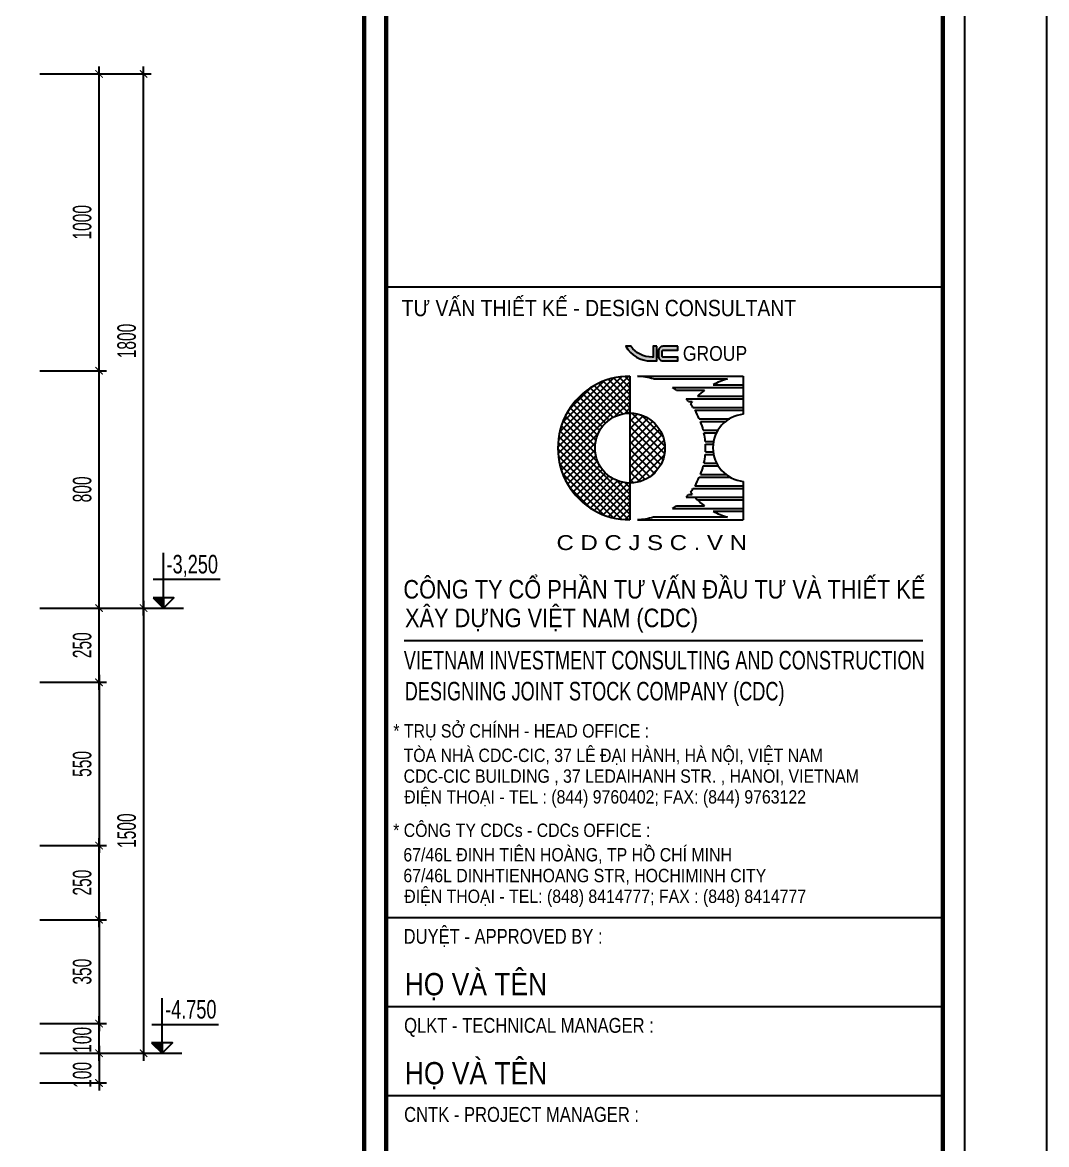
# Model space of a CAD drawing. Header units: metres. Extents: x 71 to 322128, y -14 to 304634.
# Drawn here: x 296799 to 300250, y 294120 to 297901 of the extents above; entities that cross this region are included whole.
import ezdxf
from ezdxf.enums import TextEntityAlignment as Align

# ---------------------------------------------------------------- set-up
doc = ezdxf.new("R2010")
doc.units = ezdxf.units.M
doc.header["$LTSCALE"] = 1000
doc.header["$MEASUREMENT"] = 0
doc.header["$PDMODE"] = 3
doc.layers.get('0').update_dxf_attribs({"linetype": 'CONTINUOUS'})
doc.layers.get('Defpoints').update_dxf_attribs({"linetype": 'CONTINUOUS'})
for name, color, linetype in [('CDC -TEXT KHUNG', 7, 'CONTINUOUS'), ('CDC-KHUNGTEN', 7, 'CONTINUOUS'), ('CDC.02.DIM', 1, 'CONTINUOUS'), ('CDC.06.TEXT', 2, 'CONTINUOUS'), ('CDC.11.NOTE', 8, 'CONTINUOUS'), ('KCS_CHI', 1, 'CONTINUOUS')]:
    doc.layers.add(name, color=color, linetype=linetype)
doc.styles.add('ARIAL', font='arial.ttf', dxfattribs={"width": 0.6})
doc.styles.add('KT CDC', font='arial.ttf', dxfattribs={"width": 0.85, "height": 200})
doc.dimstyles.new('25', dxfattribs={"dimscale": 25, "dimtxt": 2.5, "dimasz": 1, "dimexe": 1, "dimexo": 0, "dimgap": 1, "dimtad": 1, "dimdec": 0, "dimdsep": 46, "dimtxsty": 'ARIAL', "dimblk": 'ARCHTICK', "dimcen": 1, "dimdle": 1, "dimclrd": 1, "dimclre": 1, "dimclrt": 2, "dimadec": 0, "dimazin": 0, "dimtfac": 0.00072, "dimtdec": 0, "dimtix": 1, "dimtmove": 2, "dimatfit": 3, "dimldrblk": 'ARCHTICK', "dimfxl": 1, "dimtolj": 1, "dimarcsym": 0})

# ---------------------------------------------------------------- blocks, each defined once
blk = doc.blocks.new('_ArchTick')
at = {"color": 0, "linetype": 'ByBlock', "const_width": 0.15}
blk.add_lwpolyline([(-0.5, -0.5), (0.5, 0.5)], dxfattribs=at)
blk = doc.blocks.new('*D134')
at = {"layer": 'CDC.02.DIM', "color": 1, "lineweight": -2, "transparency": 16777216}
for p, q in [((297057.1, 294852.2), (297057.1, 295152.2)), ((296857.1, 295127.2), (297082.1, 295127.2)), ((296857.1, 294877.2), (297082.1, 294877.2))]:
    blk.add_line(p, q, dxfattribs=at)
at = {"layer": 'Defpoints', "color": 0, "transparency": 16777216}
for p in [(296857.1, 295127.2), (297057.1, 295127.2), (296857.1, 294877.2)]:
    blk.add_point(p, dxfattribs=at)
at = {"layer": 'CDC.02.DIM', "color": 1, "lineweight": -2, "transparency": 16777216, "xscale": 25, "yscale": 25, "zscale": 25}
for p, rotation in [((297057.1, 295127.2), 90), ((297057.1, 294877.2), 270)]:
    blk.add_blockref('_ArchTick', p, dxfattribs=dict(at, rotation=rotation))
at = {"layer": 'CDC.02.DIM', "color": 2, "transparency": 16777216, "insert": (297000.2, 295002.2), "char_height": 62.5, "attachment_point": 5, "rotation": 90, "style": 'ARIAL'}
blk.add_mtext('\\A1;250', dxfattribs=at)
blk = doc.blocks.new('*D135')
at = {"layer": 'CDC.02.DIM', "color": 1, "lineweight": -2, "transparency": 16777216}
for p, q in [((297057.1, 295652.2), (297057.1, 295952.2)), ((296857.1, 295927.2), (297082.1, 295927.2)), ((296857.1, 295677.2), (297082.1, 295677.2))]:
    blk.add_line(p, q, dxfattribs=at)
at = {"layer": 'Defpoints', "color": 0, "transparency": 16777216}
for p in [(296857.1, 295927.2), (297057.1, 295927.2), (296857.1, 295677.2)]:
    blk.add_point(p, dxfattribs=at)
at = {"layer": 'CDC.02.DIM', "color": 1, "lineweight": -2, "transparency": 16777216, "xscale": 25, "yscale": 25, "zscale": 25}
for p, rotation in [((297057.1, 295927.2), 90), ((297057.1, 295677.2), 270)]:
    blk.add_blockref('_ArchTick', p, dxfattribs=dict(at, rotation=rotation))
at = {"layer": 'CDC.02.DIM', "color": 2, "transparency": 16777216, "insert": (297000.2, 295802.2), "char_height": 62.5, "attachment_point": 5, "rotation": 90, "style": 'ARIAL'}
blk.add_mtext('\\A1;250', dxfattribs=at)
blk = doc.blocks.new('*D136')
at = {"layer": 'CDC.02.DIM', "color": 1, "lineweight": -2, "transparency": 16777216}
for p, q in [((297207.1, 295952.2), (297207.1, 294402.2)), ((296857.1, 295927.2), (297232.1, 295927.2)), ((296857.1, 294427.2), (297232.1, 294427.2))]:
    blk.add_line(p, q, dxfattribs=at)
at = {"layer": 'Defpoints', "color": 0, "transparency": 16777216}
for p in [(296857.1, 295927.2), (296857.1, 294427.2), (297207.1, 294427.2)]:
    blk.add_point(p, dxfattribs=at)
at = {"layer": 'CDC.02.DIM', "color": 1, "lineweight": -2, "transparency": 16777216, "xscale": 25, "yscale": 25, "zscale": 25}
for p, rotation in [((297207.1, 295927.2), 90), ((297207.1, 294427.2), 270)]:
    blk.add_blockref('_ArchTick', p, dxfattribs=dict(at, rotation=rotation))
at = {"layer": 'CDC.02.DIM', "color": 2, "transparency": 16777216, "insert": (297150.2, 295177.2), "char_height": 62.5, "attachment_point": 5, "rotation": 90, "style": 'ARIAL'}
blk.add_mtext('\\A1;1500', dxfattribs=at)
blk = doc.blocks.new('*D137')
at = {"layer": 'CDC.02.DIM', "color": 1, "lineweight": -2, "transparency": 16777216}
for p, q in [((296857.1, 295677.2), (297082.1, 295677.2)), ((297057.1, 295702.2), (297057.1, 295102.2)), ((296857.1, 295127.2), (297082.1, 295127.2))]:
    blk.add_line(p, q, dxfattribs=at)
at = {"layer": 'Defpoints', "color": 0, "transparency": 16777216}
for p in [(296857.1, 295677.2), (296857.1, 295127.2), (297057.1, 295127.2)]:
    blk.add_point(p, dxfattribs=at)
at = {"layer": 'CDC.02.DIM', "color": 1, "lineweight": -2, "transparency": 16777216, "xscale": 25, "yscale": 25, "zscale": 25}
for p, rotation in [((297057.1, 295677.2), 90), ((297057.1, 295127.2), 270)]:
    blk.add_blockref('_ArchTick', p, dxfattribs=dict(at, rotation=rotation))
at = {"layer": 'CDC.02.DIM', "color": 2, "transparency": 16777216, "insert": (297000.2, 295402.2), "char_height": 62.5, "attachment_point": 5, "rotation": 90, "style": 'ARIAL'}
blk.add_mtext('\\A1;550', dxfattribs=at)
blk = doc.blocks.new('*D138')
at = {"layer": 'CDC.02.DIM', "color": 1, "lineweight": -2, "transparency": 16777216}
for p, q in [((297057.1, 294902.2), (297057.1, 294502.2)), ((296857.1, 294877.2), (297082.1, 294877.2)), ((296857.1, 294527.2), (297082.1, 294527.2))]:
    blk.add_line(p, q, dxfattribs=at)
at = {"layer": 'Defpoints', "color": 0, "transparency": 16777216}
for p in [(296857.1, 294877.2), (296857.1, 294527.2), (297057.1, 294527.2)]:
    blk.add_point(p, dxfattribs=at)
at = {"layer": 'CDC.02.DIM', "color": 1, "lineweight": -2, "transparency": 16777216, "xscale": 25, "yscale": 25, "zscale": 25}
for p, rotation in [((297057.1, 294877.2), 90), ((297057.1, 294527.2), 270)]:
    blk.add_blockref('_ArchTick', p, dxfattribs=dict(at, rotation=rotation))
at = {"layer": 'CDC.02.DIM', "color": 2, "transparency": 16777216, "insert": (297000.2, 294702.2), "char_height": 62.5, "attachment_point": 5, "rotation": 90, "style": 'ARIAL'}
blk.add_mtext('\\A1;350', dxfattribs=at)
blk = doc.blocks.new('*D141')
at = {"layer": 'CDC.02.DIM', "color": 1, "lineweight": -2, "transparency": 16777216}
for p, q in [((296857.1, 294427.2), (297082.1, 294427.2)), ((297057.1, 294452.2), (297057.1, 294302.2)), ((296857.1, 294327.2), (297082.1, 294327.2))]:
    blk.add_line(p, q, dxfattribs=at)
at = {"layer": 'Defpoints', "color": 0, "transparency": 16777216}
for p in [(296857.1, 294427.2), (296857.1, 294327.2), (297057.1, 294327.2)]:
    blk.add_point(p, dxfattribs=at)
at = {"layer": 'CDC.02.DIM', "color": 1, "lineweight": -2, "transparency": 16777216, "xscale": 25, "yscale": 25, "zscale": 25}
for p, rotation in [((297057.1, 294427.2), 90), ((297057.1, 294327.2), 270)]:
    blk.add_blockref('_ArchTick', p, dxfattribs=dict(at, rotation=rotation))
at = {"layer": 'CDC.02.DIM', "color": 2, "transparency": 16777216, "insert": (297000.2, 294354.5), "char_height": 62.5, "attachment_point": 5, "rotation": 90, "style": 'ARIAL'}
blk.add_mtext('\\A1;100', dxfattribs=at)
blk = doc.blocks.new('*D142')
at = {"layer": 'CDC.02.DIM', "color": 1, "lineweight": -2, "transparency": 16777216}
for p, q in [((297057.1, 294402.2), (297057.1, 294552.2)), ((296857.1, 294527.2), (297082.1, 294527.2)), ((296857.1, 294427.2), (297082.1, 294427.2))]:
    blk.add_line(p, q, dxfattribs=at)
at = {"layer": 'Defpoints', "color": 0, "transparency": 16777216}
for p in [(296857.1, 294527.2), (297057.1, 294527.2), (296857.1, 294427.2)]:
    blk.add_point(p, dxfattribs=at)
at = {"layer": 'CDC.02.DIM', "color": 1, "lineweight": -2, "transparency": 16777216, "xscale": 25, "yscale": 25, "zscale": 25}
for p, rotation in [((297057.1, 294527.2), 90), ((297057.1, 294427.2), 270)]:
    blk.add_blockref('_ArchTick', p, dxfattribs=dict(at, rotation=rotation))
at = {"layer": 'CDC.02.DIM', "color": 2, "transparency": 16777216, "insert": (297000.2, 294472.5), "char_height": 62.5, "attachment_point": 5, "rotation": 90, "style": 'ARIAL'}
blk.add_mtext('\\A1;100', dxfattribs=at)
blk = doc.blocks.new('CAO DO')
at = {"layer": 'CDC.02.DIM'}
blk.add_hatch(color=256, dxfattribs=at).paths.add_polyline_path([(290812.8, 342704.6), (290777.8, 342704.6), (290812.8, 342669.6)])
for p, q in [((290812.8, 342704.6), (290812.8, 342855.9)), ((290778, 342767.1), (291003.1, 342767.1)), ((290812.8, 342704.6), (290812.8, 342669.6)), ((290745.6, 342669.6), (290880, 342669.6))]:
    blk.add_line(p, q, dxfattribs=at)
blk.add_lwpolyline([(290777.8, 342704.6), (290812.8, 342669.6), (290847.8, 342704.6), (290777.8, 342704.6)], dxfattribs=at)
blk = doc.blocks.new('CD')
at = {"layer": 'CDC.11.NOTE'}
blk.add_hatch(color=256, dxfattribs=at).paths.add_polyline_path([(290807.8, 341204.6), (290772.8, 341204.6), (290807.8, 341169.6)])
for p, q in [((290807.8, 341204.6), (290807.8, 341355.9)), ((290773, 341267.1), (290998.1, 341267.1)), ((290807.8, 341204.6), (290807.8, 341169.6)), ((290740.6, 341169.6), (290875, 341169.6))]:
    blk.add_line(p, q, dxfattribs=at)
blk.add_lwpolyline([(290772.8, 341204.6), (290807.8, 341169.6), (290842.8, 341204.6), (290772.8, 341204.6)], dxfattribs=at)
blk = doc.blocks.new('*D343')
at = {"layer": 'CDC.02.DIM', "color": 1, "lineweight": -2, "transparency": 16777216}
for p, q in [((297057.1, 295902.2), (297057.1, 296752.2)), ((296857.1, 296727.2), (297082.1, 296727.2)), ((296857.1, 295927.2), (297082.1, 295927.2))]:
    blk.add_line(p, q, dxfattribs=at)
at = {"layer": 'Defpoints', "color": 0, "transparency": 16777216}
for p in [(296857.1, 296727.2), (297057.1, 296727.2), (296857.1, 295927.2)]:
    blk.add_point(p, dxfattribs=at)
at = {"layer": 'CDC.02.DIM', "color": 1, "lineweight": -2, "transparency": 16777216, "xscale": 25, "yscale": 25, "zscale": 25}
for p, rotation in [((297057.1, 296727.2), 90), ((297057.1, 295927.2), 270)]:
    blk.add_blockref('_ArchTick', p, dxfattribs=dict(at, rotation=rotation))
at = {"layer": 'CDC.02.DIM', "color": 2, "transparency": 16777216, "insert": (297000.2, 296327.2), "char_height": 62.5, "attachment_point": 5, "rotation": 90, "style": 'ARIAL'}
blk.add_mtext('\\A1;800', dxfattribs=at)
blk = doc.blocks.new('*D344')
at = {"layer": 'CDC.02.DIM', "color": 1, "lineweight": -2, "transparency": 16777216}
for p, q in [((296857.1, 297727.2), (297082.1, 297727.2)), ((297057.1, 296702.2), (297057.1, 297752.2)), ((296857.1, 296727.2), (297082.1, 296727.2))]:
    blk.add_line(p, q, dxfattribs=at)
at = {"layer": 'Defpoints', "color": 0, "transparency": 16777216}
for p in [(296857.1, 297727.2), (297057.1, 297727.2), (296857.1, 296727.2)]:
    blk.add_point(p, dxfattribs=at)
at = {"layer": 'CDC.02.DIM', "color": 1, "lineweight": -2, "transparency": 16777216, "xscale": 25, "yscale": 25, "zscale": 25}
for p, rotation in [((297057.1, 297727.2), 90), ((297057.1, 296727.2), 270)]:
    blk.add_blockref('_ArchTick', p, dxfattribs=dict(at, rotation=rotation))
at = {"layer": 'CDC.02.DIM', "color": 2, "transparency": 16777216, "insert": (297000.2, 297227.2), "char_height": 62.5, "attachment_point": 5, "rotation": 90, "style": 'ARIAL'}
blk.add_mtext('\\A1;1000', dxfattribs=at)
blk = doc.blocks.new('*D345')
at = {"layer": 'CDC.02.DIM', "color": 1, "lineweight": -2, "transparency": 16777216}
for p, q in [((296857.1, 297727.2), (297232.1, 297727.2)), ((297207.1, 295902.2), (297207.1, 297752.2)), ((296857.1, 295927.2), (297232.1, 295927.2))]:
    blk.add_line(p, q, dxfattribs=at)
at = {"layer": 'Defpoints', "color": 0, "transparency": 16777216}
for p in [(296857.1, 297727.2), (297207.1, 297727.2), (296857.1, 295927.2)]:
    blk.add_point(p, dxfattribs=at)
at = {"layer": 'CDC.02.DIM', "color": 1, "lineweight": -2, "transparency": 16777216, "xscale": 25, "yscale": 25, "zscale": 25}
for p, rotation in [((297207.1, 297727.2), 90), ((297207.1, 295927.2), 270)]:
    blk.add_blockref('_ArchTick', p, dxfattribs=dict(at, rotation=rotation))
at = {"layer": 'CDC.02.DIM', "color": 2, "transparency": 16777216, "insert": (297150.2, 296827.2), "char_height": 62.5, "attachment_point": 5, "rotation": 90, "style": 'ARIAL'}
blk.add_mtext('\\A1;1800', dxfattribs=at)
blk = doc.blocks.new('LOGOmoi')
at = {"layer": 'CDC -TEXT KHUNG'}
h = blk.add_hatch(color=1, dxfattribs=at)
h.paths.add_polyline_path([(1.458, 5.453), (1.257, 5.453), (1.257, 4.876), (1.208, 4.876, -0.237912), (0.058, 5.453), (-0.203, 5.453, 0.272847), (1.139, 4.665), (1.458, 4.665)])
h.paths.add_polyline_path([(2.588, 5.453), (1.796, 5.453, 0.414214), (1.539, 5.196), (1.539, 4.922, 0.414214), (1.796, 4.665), (2.588, 4.665), (2.588, 4.866), (1.796, 4.866, -0.414214), (1.739, 4.922), (1.739, 5.196, -0.414214), (1.796, 5.253), (2.588, 5.253)])
h = blk.add_hatch(dxfattribs=at)
h.set_pattern_fill('ANSI37', color=102, scale=2.293939, angle=360, style=0)
h.set_pattern_definition([(45, (-2844.4439, 636.61023), (-0.178426552, 0.178426553), []), (135, (-2844.4439, 636.61023), (-0.178426552, -0.178426553), [])])
edge = h.paths.add_edge_path()
edge.add_arc((0.017, -0.003), 1.874, 90, 270)
edge.add_line((0.017, -1.876), (0.017, -3.844))
edge.add_line((0.017, -3.844), (-0.171, -3.839))
edge.add_line((-0.171, -3.839), (-0.36, -3.826))
edge.add_line((-0.36, -3.826), (-0.547, -3.803))
edge.add_line((-0.547, -3.803), (-0.733, -3.77))
edge.add_line((-0.733, -3.77), (-0.917, -3.729))
edge.add_line((-0.917, -3.729), (-1.099, -3.679))
edge.add_line((-1.099, -3.679), (-1.278, -3.619))
edge.add_line((-1.278, -3.619), (-1.454, -3.551))
edge.add_line((-1.454, -3.551), (-1.626, -3.475))
edge.add_line((-1.626, -3.475), (-1.795, -3.39))
edge.add_line((-1.795, -3.39), (-1.959, -3.297))
edge.add_line((-1.959, -3.297), (-2.119, -3.196))
edge.add_line((-2.119, -3.196), (-2.273, -3.088))
edge.add_line((-2.273, -3.088), (-2.422, -2.972))
edge.add_line((-2.422, -2.972), (-2.564, -2.848))
edge.add_line((-2.564, -2.848), (-2.701, -2.718))
edge.add_line((-2.701, -2.718), (-2.831, -2.582))
edge.add_line((-2.831, -2.582), (-2.954, -2.439))
edge.add_line((-2.954, -2.439), (-3.07, -2.29))
edge.add_line((-3.07, -2.29), (-3.179, -2.136))
edge.add_line((-3.179, -2.136), (-3.28, -1.976))
edge.add_line((-3.28, -1.976), (-3.373, -1.812))
edge.add_line((-3.373, -1.812), (-3.458, -1.644))
edge.add_line((-3.458, -1.644), (-3.534, -1.471))
edge.add_line((-3.534, -1.471), (-3.602, -1.295))
edge.add_line((-3.602, -1.295), (-3.661, -1.116))
edge.add_line((-3.661, -1.116), (-3.712, -0.934))
edge.add_line((-3.712, -0.934), (-3.753, -0.75))
edge.add_line((-3.753, -0.75), (-3.785, -0.564))
edge.add_line((-3.785, -0.564), (-3.808, -0.377))
edge.add_line((-3.808, -0.377), (-3.822, -0.189))
edge.add_line((-3.822, -0.189), (-3.827, 0))
edge.add_line((-3.827, 0), (-3.822, 0.189))
edge.add_line((-3.822, 0.189), (-3.808, 0.377))
edge.add_line((-3.808, 0.377), (-3.785, 0.564))
edge.add_line((-3.785, 0.564), (-3.753, 0.75))
edge.add_line((-3.753, 0.75), (-3.712, 0.934))
edge.add_line((-3.712, 0.934), (-3.661, 1.116))
edge.add_line((-3.661, 1.116), (-3.602, 1.295))
edge.add_line((-3.602, 1.295), (-3.534, 1.471))
edge.add_line((-3.534, 1.471), (-3.458, 1.644))
edge.add_line((-3.458, 1.644), (-3.373, 1.812))
edge.add_line((-3.373, 1.812), (-3.28, 1.976))
edge.add_line((-3.28, 1.976), (-3.179, 2.136))
edge.add_line((-3.179, 2.136), (-3.07, 2.29))
edge.add_line((-3.07, 2.29), (-2.954, 2.439))
edge.add_line((-2.954, 2.439), (-2.831, 2.582))
edge.add_line((-2.831, 2.582), (-2.701, 2.718))
edge.add_line((-2.701, 2.718), (-2.564, 2.848))
edge.add_line((-2.564, 2.848), (-2.422, 2.972))
edge.add_line((-2.422, 2.972), (-2.273, 3.088))
edge.add_line((-2.273, 3.088), (-2.119, 3.196))
edge.add_line((-2.119, 3.196), (-1.959, 3.297))
edge.add_line((-1.959, 3.297), (-1.795, 3.39))
edge.add_line((-1.795, 3.39), (-1.626, 3.475))
edge.add_line((-1.626, 3.475), (-1.454, 3.551))
edge.add_line((-1.454, 3.551), (-1.278, 3.619))
edge.add_line((-1.278, 3.619), (-1.099, 3.679))
edge.add_line((-1.099, 3.679), (-0.917, 3.729))
edge.add_line((-0.917, 3.729), (-0.733, 3.77))
edge.add_line((-0.733, 3.77), (-0.547, 3.803))
edge.add_line((-0.547, 3.803), (-0.36, 3.826))
edge.add_line((-0.36, 3.826), (-0.171, 3.839))
edge.add_line((-0.171, 3.839), (0.017, 3.844))
edge.add_line((0.017, 3.844), (0.017, 1.871))
h = blk.add_hatch(dxfattribs=at)
h.set_pattern_fill('ANSI37', color=1, scale=2.293939, angle=360, style=0)
h.set_pattern_definition([(45, (-486.53502, -144.21504), (-0.20275745, 0.20275745), []), (135, (-486.53502, -144.21504), (-0.20275745, -0.20275745), [])])
h.paths.add_polyline_path([(0.017, 1.871), (0.017, -1.812), (0.017, -1.876, 0.414214), (1.891, -0.003, 0.414214)])
at = {"layer": 'CDC -TEXT KHUNG', "color": 102}
for p, q in [((0.017, 3.844), (0.017, -1.812)), ((0.422, 3.849), (6.095, 3.849)), ((1.279, 3.701), (5.239, 3.701)), ((6.095, 3.849), (6.095, 1.812)), ((2.296, 3.242), (6.095, 3.242)), ((2.511, 3.093), (4.006, 3.093)), ((4.474, 3.39), (6.095, 3.39)), ((3.027, 2.634), (6.095, 2.634)), ((3.159, 2.485), (3.358, 2.485)), ((3.638, 2.782), (6.095, 2.782)), ((3.396, 2.175), (6.095, 2.175)), ((3.493, 2.026), (6.095, 2.026)), ((3.736, 1.567), (5.365, 1.567)), ((3.798, 1.418), (5.152, 1.418)), ((3.948, 0.959), (4.747, 0.959)), ((3.983, 0.81), (4.664, 0.81)), ((4.053, 0.351), (4.509, 0.351)), ((4.064, 0.203), (4.486, 0.203)), ((4.053, -0.351), (4.509, -0.351)), ((4.064, -0.203), (4.486, -0.203)), ((3.948, -0.959), (4.747, -0.959)), ((3.983, -0.81), (4.664, -0.81)), ((3.736, -1.567), (5.365, -1.567)), ((3.798, -1.418), (5.152, -1.418)), ((6.095, -1.788), (6.095, -3.844)), ((0.017, -1.812), (0.017, -3.844)), ((3.396, -2.175), (6.095, -2.175)), ((3.493, -2.026), (6.095, -2.026)), ((3.027, -2.634), (6.095, -2.634)), ((3.159, -2.485), (3.358, -2.485)), ((3.638, -2.782), (6.095, -2.782)), ((2.296, -3.242), (6.095, -3.242)), ((2.511, -3.093), (4.006, -3.093)), ((4.474, -3.39), (6.095, -3.39)), ((0.013, -3.844), (0.017, -3.844)), ((0.422, -3.844), (6.095, -3.844)), ((1.279, -3.696), (5.239, -3.696))]:
    blk.add_line(p, q, dxfattribs=at)
at = {"layer": 'CDC -TEXT KHUNG', "color": 1}
for points in [[(1.458, 5.453), (1.257, 5.453), (1.257, 4.876), (1.208, 4.876, -0.237912), (0.058, 5.453), (-0.203, 5.453, 0.272847), (1.139, 4.665), (1.458, 4.665)], [(2.588, 5.453), (1.796, 5.453, 0.414214), (1.539, 5.196), (1.539, 4.922, 0.414214), (1.796, 4.665), (2.588, 4.665), (2.588, 4.866), (1.796, 4.866, -0.414214), (1.739, 4.922), (1.739, 5.196, -0.414214), (1.796, 5.253), (2.588, 5.253)]]:
    blk.add_lwpolyline(points, format="xyb", close=True, dxfattribs=at)
at = {"layer": 'CDC -TEXT KHUNG', "color": 102}
blk.add_circle((0.017, -0.003), 1.874, dxfattribs=at)
blk.add_arc((0, 0), 3.849, 89.74488, 270.25512, dxfattribs=at)
at = {"layer": 'CDC -TEXT KHUNG', "color": 112}
blk.add_ellipse((0.22, 0), major_axis=(-2.722, 2.722), ratio=1, start_param=-1.064136, end_param=-0.838054, dxfattribs=at)
at = {"layer": 'CDC -TEXT KHUNG', "color": 102}
for centre, major_axis, start_param, end_param in [((6.298, 0), (2.722, 2.722), 1.064136, 1.278853), ((0.22, 0), (-2.722, 2.722), -1.423028, -1.355019), ((6.298, 0), (-2.722, 2.722), -0.147768, -0.022458), ((0.22, 0), (2.722, 2.722), 6.199614, 6.251308), ((6.298, 0), (-2.722, 2.722), 0.083571, 0.124553), ((0.22, 0), (-2.722, 2.722), 4.527318, 4.587836), ((0.22, 0), (-2.722, 2.722), 4.346177, 4.481253), ((6.275, 0.012), (1.279, 1.279), 0.884906, 3.827483), ((0.22, 0), (-2.722, 2.722), 4.178765, 4.304301), ((0.22, 0), (2.722, 2.722), 5.589142, 5.7099), ((0.22, 0), (2.722, 2.722), 5.445131, 5.550443), ((0.22, 0), (-2.722, 2.722), 3.714878, 3.835636), ((0.22, 0), (-2.722, 2.722), 3.549681, 3.675216), ((0.22, 0), (2.722, 2.722), 4.943525, 5.078601), ((0.22, 0), (2.722, 2.722), 4.836942, 4.89746), ((6.298, 0), (-2.722, 2.722), 1.446243, 1.487225), ((0.22, 0), (-2.722, 2.722), 3.17347, 3.225164), ((6.298, 0), (-2.722, 2.722), 1.538919, 1.718564), ((0.22, 0), (-2.722, 2.722), 2.925816, 2.993825), ((6.298, 0), (2.722, 2.722), 3.433536, 3.648253), ((0.22, 0.005), (2.722, 2.722), 3.979647, 4.205729)]:
    blk.add_ellipse(centre, major_axis=major_axis, ratio=1, start_param=start_param, end_param=end_param, dxfattribs=at)
at = {"layer": 'CDC -TEXT KHUNG', "color": 1, "style": 'KT CDC', "width": 0.85}
blk.add_text('GROUP', height=0.792, dxfattribs=at).set_placement((2.853, 4.674))
at = {"layer": 'CDC -TEXT KHUNG', "color": 102, "style": 'KT CDC', "width": 1.15}
blk.add_text('C D C J S C . V N', height=0.8, dxfattribs=at).set_placement((-3.921, -5.472))
blk = doc.blocks.new('KHUNG TEN')
at = {"layer": 'CDC-KHUNGTEN', "color": 6, "lineweight": 25}
for p, q in [((82700, 28900), (75200, 28900)), ((82700, 20400), (75200, 20400)), ((82700, 19200), (75200, 19200)), ((82700, 18000), (75200, 18000))]:
    blk.add_line(p, q, dxfattribs=at)
at = {"layer": 'CDC-KHUNGTEN', "color": 6}
blk.add_line((75439, 24136), (82433, 24136), dxfattribs=at)
at = {"layer": 'CDC-KHUNGTEN', "color": 8}
blk.add_lwpolyline([(75096, 1100), (83000, 1100), (83000, 58300), (3000, 58300), (3000, 1100), (75096, 1100)], dxfattribs=at)
at = {"layer": 'CDC-KHUNGTEN', "color": 255, "lineweight": 60}
blk.add_lwpolyline([(74900, 1400), (74900, 58000), (3300, 58000), (3300, 1400), (74900, 1400)], close=True, dxfattribs=at)
blk.add_lwpolyline([(75200, 1400), (82700, 1400), (82700, 58000), (75200, 58000), (75200, 1400)], dxfattribs=at)
at = {"layer": 'Defpoints', "color": 1, "ltscale": 0.2}
blk.add_lwpolyline([(0, 0), (0, 59400), (84100, 59400), (84100, 0), (0, 0)], close=True, dxfattribs=at)
at = {"layer": 'CDC-KHUNGTEN', "xscale": 251.3908497502836, "yscale": 251.3908497502836, "zscale": 251.3908497502836}
blk.add_blockref('LOGOmoi', (78480, 26732), dxfattribs=at)
at = {"layer": 'CDC -TEXT KHUNG', "style": 'KT CDC', "width": 0.85}
blk.add_text('TƯ VẤN THIẾT KẾ - DESIGN CONSULTANT', height=220, dxfattribs=at).set_placement((78066, 28509), align=Align.CENTER)
at = {"layer": 'CDC-KHUNGTEN', "color": 6}
for s, height, style, width, p in [('CÔNG TY CỔ PHẦN TƯ VẤN ÐẦU TƯ VÀ THIẾT KẾ', 250, 'KT CDC', 0.84, (75430, 24703)), ('XÂY DỰNG VIỆT NAM (CDC)', 250, 'KT CDC', 0.84, (75452, 24317)), ('VIETNAM INVESTMENT CONSULTING AND CONSTRUCTION ', 250, 'KT CDC', 0.7, (75436, 23747)), ('DESIGNING JOINT STOCK COMPANY (CDC)', 250, 'KT CDC', 0.7, (75448, 23330)), ('* TRỤ SỞ CHÍNH - HEAD OFFICE :', 180, 'KT CDC', 0.85, (75294, 22830)), ('TÒA NHÀ CDC-CIC, 37 LÊ ĐẠI HÀNH, HÀ NỘI, VIỆT NAM', 180, 'KT CDC', 0.85, (75433, 22500)), ('CDC-CIC BUILDING , 37 LEDAIHANH STR. , HANOI, VIETNAM', 180, 'KT CDC', 0.85, (75433, 22220)), ('ĐIỆN THOẠI - TEL : (844) 9760402; FAX: (844) 9763122', 180, 'KT CDC', 0.85, (75441, 21940)), ('* CÔNG TY CDCs - CDCs OFFICE :', 180, 'KT CDC', 0.85, (75292, 21490)), ('67/46L ĐINH TIÊN HOÀNG, TP HỒ CHÍ MINH', 180, 'KT CDC', 0.85, (75430, 21160)), ('67/46L DINHTIENHOANG STR, HOCHIMINH CITY', 180, 'KT CDC', 0.85, (75430, 20880)), ('ĐIỆN THOẠI - TEL: (848) 8414777; FAX : (848) 8414777', 180, 'KT CDC', 0.85, (75442, 20600)), ('DUYỆT - APPROVED BY :', 200, 'ARIAL', 0.8, (75433, 20050)), ('QLKT - TECHNICAL MANAGER :', 200, 'ARIAL', 0.8, (75440, 18850)), ('CNTK - PROJECT MANAGER :', 200, 'ARIAL', 0.8, (75440, 17650))]:
    blk.add_text(s, height=height, dxfattribs=dict(at, style=style, width=width)).set_placement(p)
at = {"layer": 'CDC-KHUNGTEN', "color": 7, "style": 'KT CDC', "width": 0.85}
for p in [(75448, 19356), (75450, 18156)]:
    blk.add_text('HỌ VÀ TÊN', height=300, dxfattribs=at).set_placement(p)

msp = doc.modelspace()

# ---------------------------------------------------------------- block references
at = {"layer": 'CDC.06.TEXT', "xscale": 0.2499999999982123, "yscale": 0.2499999999982123, "zscale": 0.2499999999982123}
msp.add_blockref('KHUNG TEN', (279225.1, 289783.7), dxfattribs=at)
at = {"layer": 'KCS_CHI'}
for name in ['CAO DO', 'CD']:
    msp.add_blockref(name, (6461.5, -46742.5), dxfattribs=at)

# ---------------------------------------------------------------- texts
at = {"layer": 'CDC.06.TEXT', "style": 'ARIAL', "width": 0.7}
for s, p in [('-3,250', (297371.1, 296075.4)), ('-4.750', (297366.1, 294575.4))]:
    msp.add_text(s, height=62.5, dxfattribs=at).set_placement(p, align=Align.MIDDLE_CENTER)

# ---------------------------------------------------------------- dimensions: what is measured, and where the dimension line sits
at = {"layer": 'CDC.02.DIM', "color": 6}
for base, p1, p2, picture, middle in [((297057.1, 297727.2), (296857.1, 296727.2), (296857.1, 297727.2), '*D344', (297000.2, 297227.2)), ((297207.1, 297727.2), (296857.1, 295927.2), (296857.1, 297727.2), '*D345', (297150.2, 296827.2)), ((297057.1, 296727.2), (296857.1, 295927.2), (296857.1, 296727.2), '*D343', (297000.2, 296327.2))]:
    dim = msp.add_linear_dim(base=base, p1=p1, p2=p2, angle=90, dimstyle='25', dxfattribs=at)
    dim.commit()
    dim.dimension.update_dxf_attribs({"geometry": picture, "text_midpoint": middle})
at = {"layer": 'CDC.02.DIM'}
for base, p1, p2, picture, middle in [((297057.1, 295927.2), (296857.1, 295677.2), (296857.1, 295927.2), '*D135', (297000.2, 295802.2)), ((297207.1, 294427.2), (296857.1, 295927.2), (296857.1, 294427.2), '*D136', (297150.2, 295177.2)), ((297057.1, 295127.2), (296857.1, 295677.2), (296857.1, 295127.2), '*D137', (297000.2, 295402.2)), ((297057.1, 295127.2), (296857.1, 294877.2), (296857.1, 295127.2), '*D134', (297000.2, 295002.2)), ((297057.1, 294527.2), (296857.1, 294877.2), (296857.1, 294527.2), '*D138', (297000.2, 294702.2))]:
    dim = msp.add_linear_dim(base=base, p1=p1, p2=p2, angle=90, dimstyle='25', dxfattribs=at)
    dim.commit()
    dim.dimension.update_dxf_attribs({"geometry": picture, "text_midpoint": middle})
for base, p2, picture, middle in [((297057.1, 294527.2), (296857.1, 294527.2), '*D142', (297000.2, 294472.5)), ((297057.1, 294327.2), (296857.1, 294327.2), '*D141', (297000.2, 294354.5))]:
    dim = msp.add_linear_dim(base=base, p1=(296857.1, 294427.2), p2=p2, angle=90, dimstyle='25', dxfattribs=at)
    dim.commit()
    dim.dimension.update_dxf_attribs({"geometry": picture, "text_midpoint": middle, "dimtype": 160})

doc.saveas('drawing.dxf')
